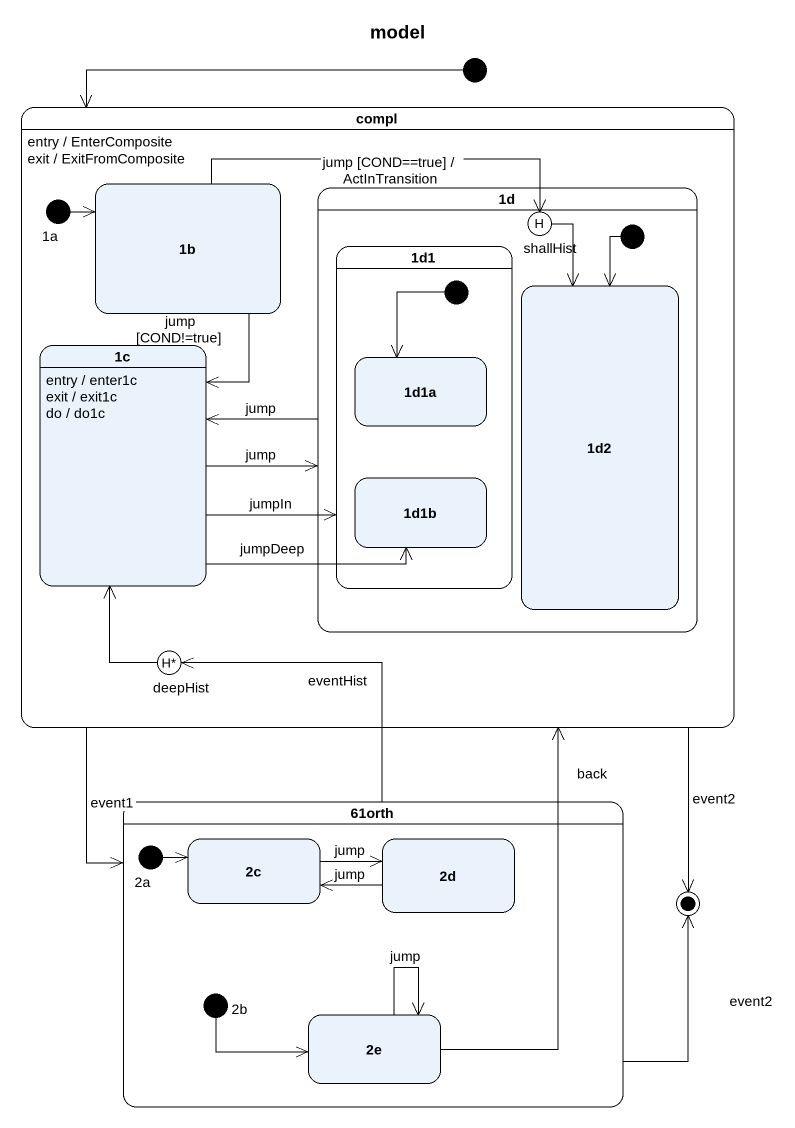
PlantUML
@startuml
title model
hide empty description
state compl {
  state "1a" as i1a <<start>>
  state "1b" as s1b
  state "1d" as s1d {
    state shallHist <<history>>
    state "1d1" as s1d1 {
      state "1d1a" as s1d1a
      state "1d1b" as s1d1b
      [*] --> s1d1a
    }
    state "1d2" as s1d2
    [*] --> s1d2
  }
  state "1c" as s1c
  s1c : entry / enter1c
  s1c : exit / exit1c
  s1c : do / do1c
  state deepHist <<history*>>
}
compl : entry / EnterComposite
compl : exit / ExitFromComposite
state "61orth" as s61orth {
  state "2a" as i2a <<start>>
  state "2c" as s2c
  state "2d" as s2d
  state "2b" as i2b <<start>>
  state "2e" as s2e
}
[*] --> compl
compl --> s61orth : event1
i1a -right-> s1b
s1b -right-> shallHist : jump [COND==true] / ActInTransition
s1b --> s1c : jump [COND!=true]
s1d -left-> s1c : jump
shallHist --> s1d2
s1c -right-> s1d : jump
s1c -right-> s1d1 : jumpIn
s1c -right-> s1d1b : jumpDeep
deepHist -up-> s1c
s61orth -up-> deepHist : eventHist
i2a -right-> s2c
s2c -right-> s2d : jump
s2d -left-> s2c : jump
i2b -right-> s2e
s2e -up-> compl : back
s2e --> s2e : jump
compl --> [*] : event2
s61orth -right-> [*] : event2
@enduml
